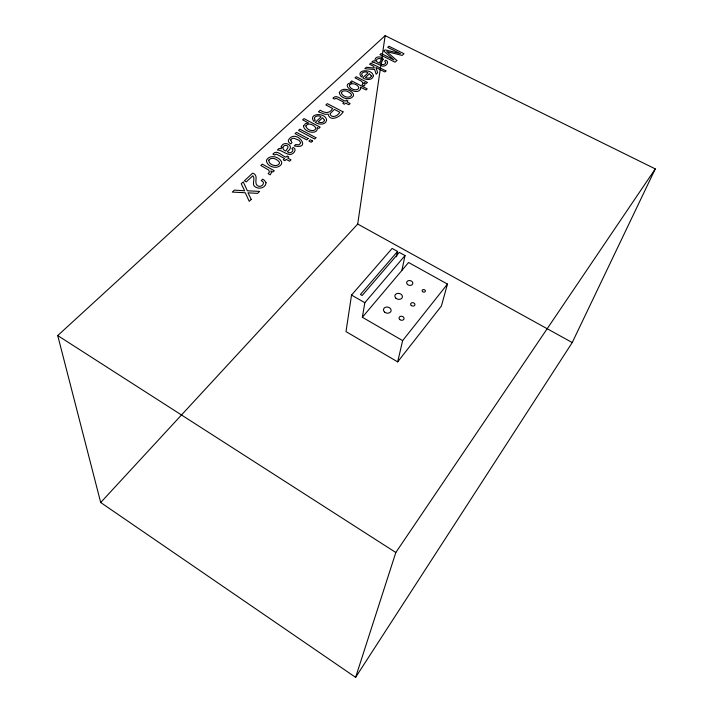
<?xml version="1.0" encoding="UTF-8"?>
<svg xmlns="http://www.w3.org/2000/svg" width="713" height="713" viewBox="0 0 713 713"><rect width="100%" height="100%" fill="white"/><g stroke="black" fill="none" stroke-linecap="round" stroke-linejoin="round"><path stroke-width="1.07" d="M100.702 502.522L57.726 335.565L385.154 35.65L655.274 168.901L572.227 342.561L355.609 677.35L100.702 502.522L357.712 224.042L381.303 62.093M381.624 59.892L385.154 35.65M396.508 256.76L397.578 251.439L392.123 248.418L351.527 295.066L346.001 331.607L397.667 361.883L441.409 306.011L447.461 284.086L408.576 262.491L362.347 317.267L402.649 340.609L397.667 361.883M362.347 317.267L364.833 302.713L405.029 255.566L399.262 252.375L362.151 295.503L360.421 294.514L397.578 251.439M401.882 270.423L405.029 255.566M355.609 677.35L395.822 552.504L655.274 168.901M402.649 340.609L447.461 284.086M357.712 224.042L572.227 342.561M351.527 295.066L364.833 302.713M57.726 335.565L395.822 552.504M303.542 126.023C303.738 132.253 318.319 135.532 317.312 127.574L318.854 128.393L320.146 127.164L303.988 118.599L302.642 119.846L308.551 122.984L305.521 123.545L303.542 126.023M383.122 59.215L380.938 63.564L381.731 64.366L383.541 64.66L385.18 63.724L385.804 62.494L384.672 61.202L385.76 60.177C390.189 61.817 385.786 66.96 382.471 66.113C378.728 64.821 375.136 62.218 371.794 62.138L373.122 60.881L375.207 61.131C373.567 56.389 381.598 55.4 383.122 59.215M266.047 182.742C265.931 187.572 259.47 189.551 255.735 187.207C250.762 184.961 255.914 178.954 252.857 175.763L246.324 181.868L244.407 180.799L252.625 173.143C259.3 175.175 253.525 182.332 257.313 185.585C260.905 188.508 266.653 182.617 261.208 180.612L262.723 179.177L264.478 180.389L266.047 182.742M305.841 125.943C306.287 129.926 314.388 132.868 315.975 128.331C314.665 124.944 308.069 121.994 305.841 125.943M290.646 140.006L291.965 142.636L290.61 143.901L288.997 142.431A4.938 3.413 5.5 0 1 288.382 140.256C295.227 127.493 313.132 150.06 294.264 145.871L295.619 144.596L299.103 144.792L300.788 142.787L299.095 140.345L294.086 138.286A2.968 2.05 5.5 0 0 291.831 138.732L290.646 140.006M373.336 75.828C372.73 80.703 365.76 80.052 362.739 77.833L367.988 72.904C365.912 70.569 359.29 72.726 362.543 75.872L361.348 76.986C355.047 69.277 372.391 68.537 373.336 75.828M271.457 172.493L270.263 174.845L268.124 173.669L269.398 172.181L268.774 170.095L260.842 165.496L262.304 164.133L274.273 170.719L272.892 172.029L270.815 170.888L271.457 172.493M282.794 147.671L283.471 149.677L285.851 151.076L287.892 147.751L287.918 146.343C286.439 144.481 283.239 145.39 282.794 147.671M339.317 92.494C339.851 98.127 349.45 101.059 353.06 96.38A5.633 3.725 7.9 0 0 353.256 93.866C350.653 89.419 342.044 86.941 339.317 92.494M281.198 146.825L281.332 148.723L279.024 148.464L277.419 149.98C281.35 149.882 285.245 153.981 289.817 154.552C293.248 154.65 297.695 149.365 293.195 147.422L291.884 148.652C295.253 150.657 289.531 154.605 287.633 151.958L287.491 151.512C295.868 145.826 283.747 139.65 281.198 146.825M371.348 75.934C371.001 78.608 367.293 78.457 365.475 77.432L369.45 73.689L371.348 75.934M363.193 83.154L362.115 84.847L364.12 85.872L365.038 84.776L364.334 82.539L366.286 83.528L367.436 82.441L356.215 76.719L354.994 77.86L361.438 81.148L363.193 83.154M326.607 120.06C325.886 125.221 318.586 124.855 315.306 122.342L321.082 116.914C318.818 114.41 311.92 116.807 315.191 120.194L313.88 121.424C307.446 113.153 325.796 112.048 326.607 120.06M324.495 120.203C324.076 123.028 320.199 123.037 318.221 121.878L322.588 117.761L324.495 120.203M266.448 160.336C266.475 166.762 277.304 169.917 281.109 164.596A6.078 4.278 4.5 0 0 281.501 161.726C278.926 156.468 269.345 154.204 266.448 160.336M330.333 113.456L330.092 114.356C332.213 118.821 338.194 115.568 339.789 112.226L334.397 109.41L330.333 113.456M379.628 62.468L379.432 63.163C369.958 59.651 385.599 54.99 379.628 62.468M341.518 92.298L341.304 92.886C342.463 96.264 348.541 99.027 351.224 95.711A3.119 2.068 7.9 0 0 351.099 94C348.978 91.549 344.022 89.116 341.518 92.298M349.406 85.061C349.067 88.84 356.839 91.825 358.88 88.145C358.505 84.464 351.946 82.138 349.406 85.061M360.671 88.653C357.418 97.102 338.568 84.081 351.999 82.717L350.555 81.977L351.696 80.925L367.213 88.858L366.027 89.99L360.395 87.102L360.671 88.653M268.846 160.086C268.133 164.4 276.475 167.76 279.157 163.856A3.369 2.371 4.5 0 0 279.148 161.904C277 158.999 271.51 156.539 268.846 160.086M333.319 97.824L333.007 98.323L334.513 99.107L336.046 98.234L344.049 102.298L342.846 103.438L344.415 104.25L345.618 103.109L348.817 104.766L350.092 103.554L346.901 101.897L347.917 100.934L346.349 100.123L345.333 101.086C341.785 100.48 336.91 93.991 333.319 97.824M273.355 153.634L272.99 154.195L274.558 155.051L276.243 154.07L284.594 158.5L283.239 159.783L284.87 160.675L286.225 159.391L289.558 161.209L290.993 159.846L287.66 158.036L288.801 156.949L287.17 156.067L286.029 157.145C282.321 156.361 277.143 149.382 273.355 153.634M251.252 199.408L249.238 201.333L245.254 192.751L232.278 192.082L234.408 190.104L244.63 190.799L241.252 183.74L243.276 181.851L247.349 190.781L259.639 191.405L257.553 193.392L247.99 192.813L251.252 199.408M312.535 140.942L311.153 142.261L308.907 141.058L310.298 139.739L312.535 140.942M315.921 137.707L314.576 138.999L298.524 130.426L299.888 129.151L315.921 137.707M343.042 111.834C340.734 116.789 329.861 122.395 328.14 114.142L325.155 114.312L318.461 111.861L320.244 110.203C324.486 113.073 329.754 114.018 332.614 108.474L325.877 104.954L327.312 103.626L343.042 111.834M385.965 70.89L384.833 71.968L375.956 67.494L377.658 72.744L376.143 74.188L374.664 69.517L364.842 68.689L366.366 67.263L374.182 68.029L373.737 66.371L369.575 64.277L370.715 63.216L385.965 70.89M396.865 60.489L395.073 62.2L379.931 54.643L381.152 53.502L393.87 59.892L383.808 51.024L385.073 49.857L400.439 53.644L387.729 47.379L388.933 46.256L403.968 53.716L402.177 55.418L386.758 51.603L396.865 60.489M308.114 138.572L306.724 139.891L295.066 133.643L296.465 132.333L308.114 138.572M407.506 284.46A3.128 2.406 12.5 0 0 412.72 283.899A3.128 2.406 12.5 0 0 408.995 280.548A3.128 2.406 12.5 0 0 407.506 284.46M384.485 312A3.877 3.057 11.4 0 0 390.974 311.269A3.877 3.057 11.4 0 0 386.41 307.045A3.877 3.057 11.4 0 0 384.485 312M399.735 319.513A2.54 2.005 12.6 0 0 403.968 319.032A2.54 2.005 12.6 0 0 400.956 316.251A2.54 2.005 12.6 0 0 399.735 319.513M395.902 298.221A3.832 2.977 12 0 0 402.292 297.517A3.832 2.977 12 0 0 397.756 293.382A3.832 2.977 12 0 0 395.902 298.221M411.241 305.44A2.175 1.693 13.1 0 0 414.859 305.039A2.175 1.693 13.1 0 0 412.266 302.677A2.175 1.693 13.1 0 0 411.241 305.44M422.586 291.617A1.658 1.274 13.5 0 0 425.331 291.323A1.658 1.274 13.5 0 0 423.344 289.54A1.658 1.274 13.5 0 0 422.586 291.617"/></g></svg>
